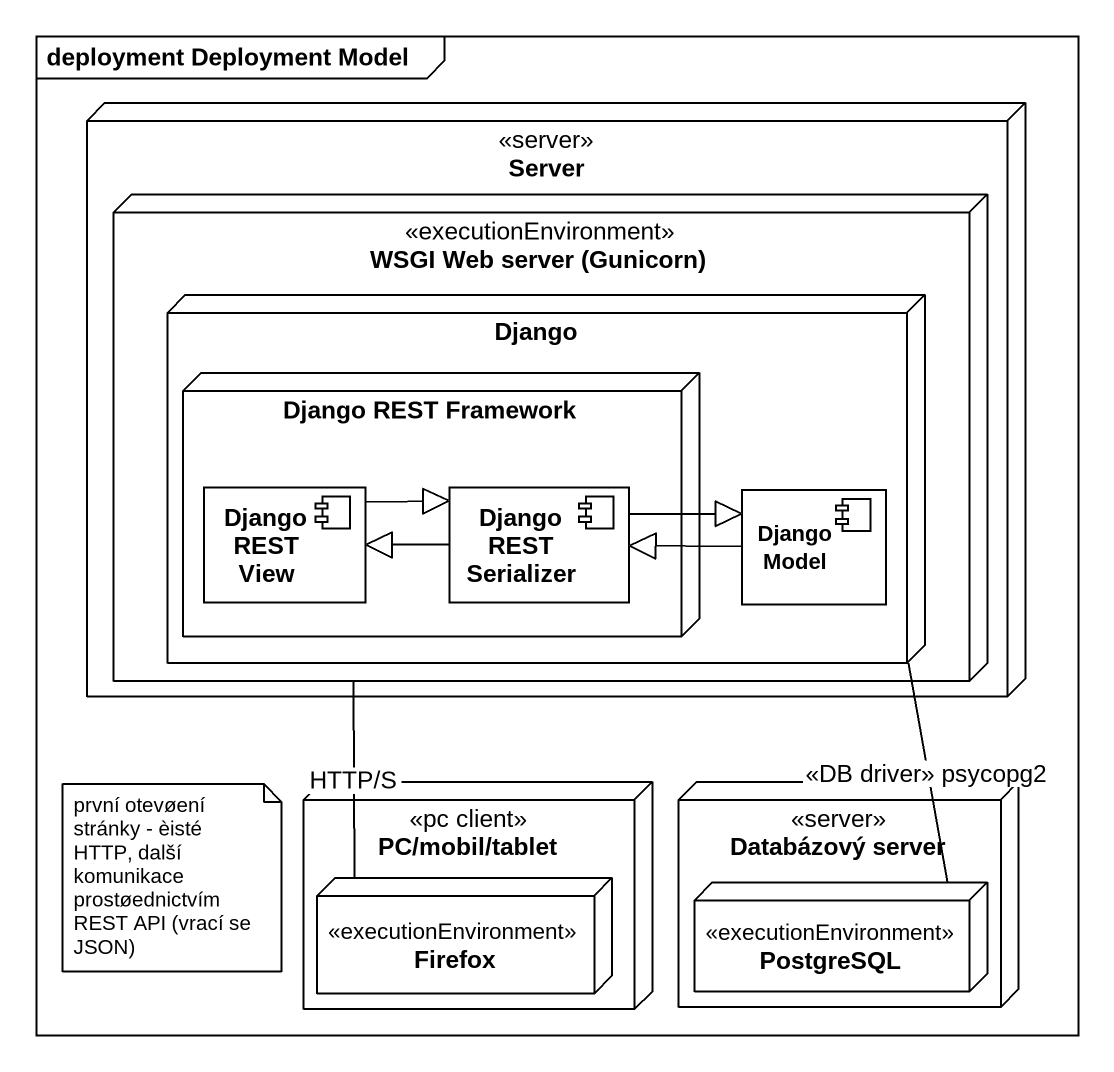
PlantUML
@startuml
mainframe deployment Deployment Model
node Server <<server>> {
  node "WSGI Web server (Gunicorn)" as WSGI_Web_server_Gunicorn <<executionEnvironment>> {
    node Django {
      node "Django REST Framework" as Django_REST_Framework {
        component "Django REST View" as Django_REST_View
        component "Django REST Serializer" as Django_REST_Serializer
      }
      component "Django Model" as Django_Model
    }
  }
}
node "PC/mobil/tablet" as PC_mobil_tablet <<pc client>> {
  node Firefox <<executionEnvironment>>
}
node "Databázový server" as Databázový_server <<server>> {
  node PostgreSQL <<executionEnvironment>>
}
Django -- PostgreSQL : <<DB driver>> psycopg2
Django_REST_View -right-|> Django_REST_Serializer
Django_REST_Serializer -left-|> Django_REST_View
Django_REST_Serializer -right-|> Django_Model
Django_Model -left-|> Django_REST_Serializer
Firefox -up- WSGI_Web_server_Gunicorn : HTTP/S
note as N1
  první otevøení stránky - èisté HTTP, další komunikace prostøednictvím REST API (vrací se JSON)
end note
@enduml
